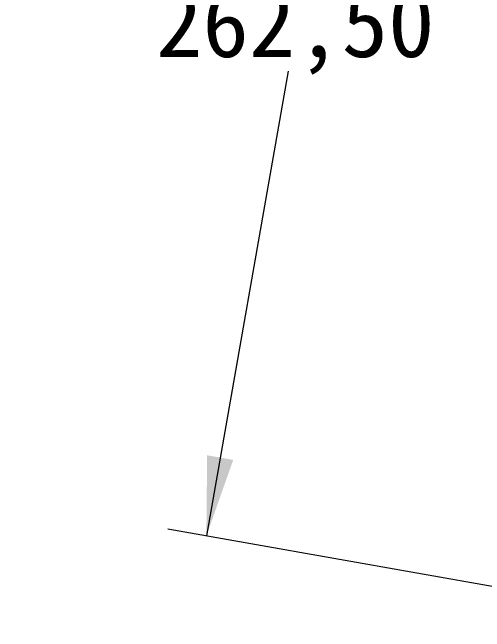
# Model space of a CAD drawing. Header units: millimetres. Extents: x 0 to 1189, y 0 to 841.
# Drawn here: x 584.28 to 608.51, y 647.99 to 679.74 of the extents above; entities that cross this region are included whole.
import ezdxf

# ---------------------------------------------------------------- set-up
doc = ezdxf.new("R2010")
doc.units = ezdxf.units.MM
doc.layers.add('尺寸线层', color=3, linetype='Continuous', lineweight=18)
doc.dimstyles.new('ISO-25', dxfattribs={"dimtxt": 2.5, "dimasz": 2.5, "dimexe": 1.25, "dimexo": 0.625, "dimtad": 1, "dimtxsty": 'Standard', "dimcen": 2.5, "dimdle": 5, "dimadec": 0, "dimazin": 0, "dimtfac": 1, "dimtmove": 0, "dimatfit": 3, "dimfxl": 1, "dimarcsym": 0})

# ---------------------------------------------------------------- blocks, each defined once
blk = doc.blocks.new('*X19')
at = {"layer": '尺寸线层', "linetype": 'Continuous'}
for points in [[(603.351, 704.601), (603.312, 700.465), (601.973, 700.701)], [(594.234, 652.899), (595.612, 656.799), (594.273, 657.035)]]:
    blk.add_hatch(color=0, dxfattribs=at).paths.add_polyline_path(points, flags=0)
at = {"layer": '尺寸线层', "color": 0, "linetype": 'Continuous'}
for p, q in [((631.172, 699.695), (601.381, 704.948)), ((599.149, 680.774), (603.351, 704.601)), ((598.436, 676.726), (594.234, 652.899)), ((622.056, 647.993), (592.265, 653.246))]:
    blk.add_line(p, q, dxfattribs=at)
at = {"layer": '尺寸线层', "color": 0, "insert": (598.792, 678.75), "char_height": 3.5, "width": 29.01676, "attachment_point": 5}
blk.add_mtext('262,50', dxfattribs=at)

msp = doc.modelspace()

# ---------------------------------------------------------------- dimensions: what is measured, and where the dimension line sits
at = {"layer": '尺寸线层'}
dim = msp.add_linear_dim(base=(594.2342, 652.8987), p1=(631.1721, 699.6954), p2=(622.0555, 647.993), angle=259.99994, dimstyle='ISO-25', override={"dimtxt": 3.5, "dimasz": 4.08, "dimexe": 2, "dimexo": 0, "dimgap": 1.524, "dimtih": 1, "dimtoh": 1, "dimlfac": 5, "dimzin": 0, "dimsah": 1, "dimdle": 8.16, "dimadec": 2, "dimtfill": 1, "dimtolj": 1, "dimtzin": 8}, dxfattribs=at)
dim.commit()
dim.dimension.update_dxf_attribs({"geometry": '*X19', "text_midpoint": (598.7925, 678.7499)})

doc.saveas('drawing.dxf')
